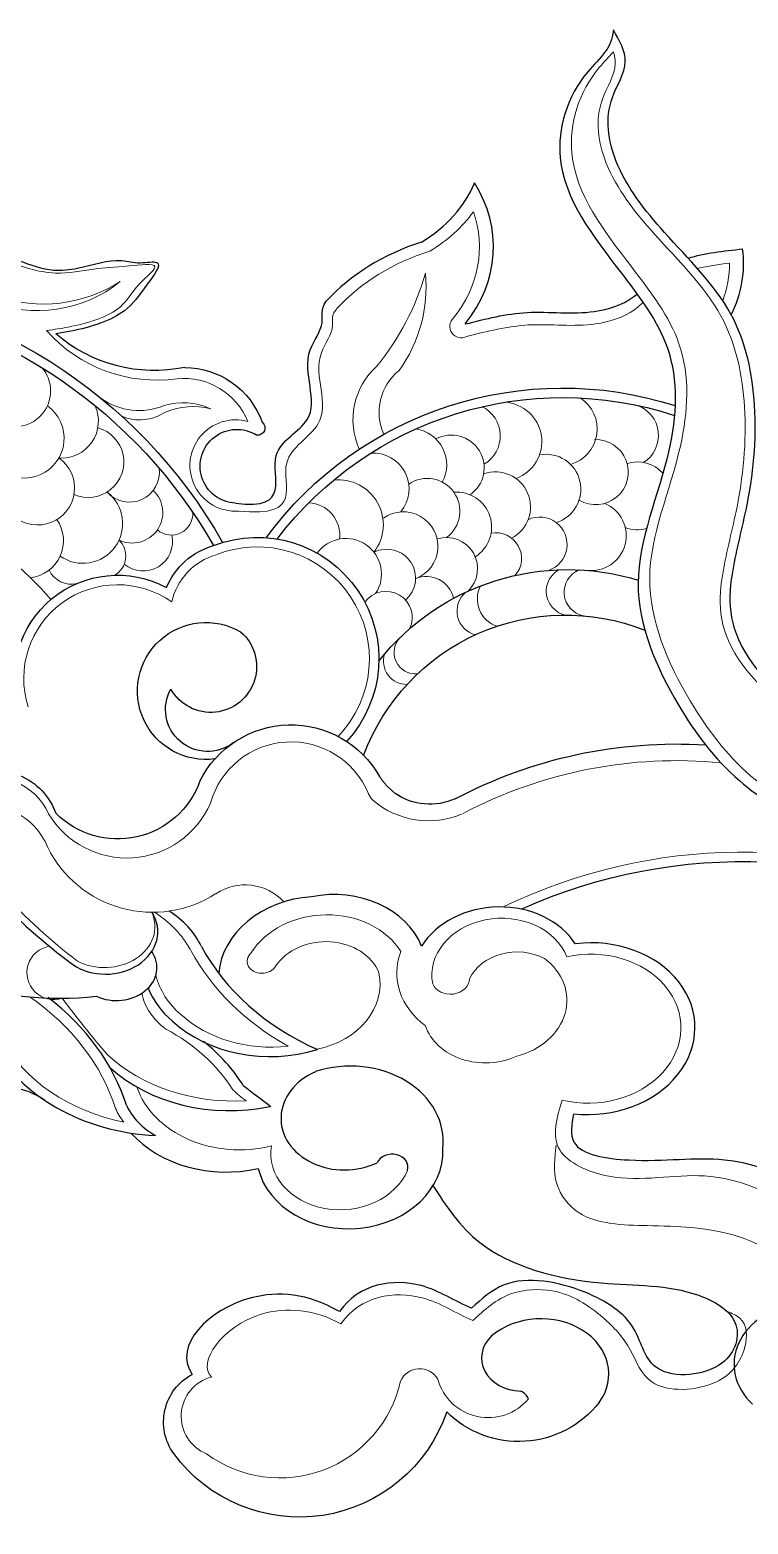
# Model space of a CAD drawing. Header units: inches. Extents: x 21 to 222, y 5 to 84.
# Drawn here: x 101.3 to 125.4, y 5 to 55 of the extents above; entities that cross this region are included whole.
import ezdxf

# ---------------------------------------------------------------- set-up
doc = ezdxf.new("R2010")
doc.units = ezdxf.units.IN
doc.header["$MEASUREMENT"] = 0
doc.layers.add('Cay', color=96, linetype='Continuous', lineweight=15)
doc.layers.add('LAYER4', color=250, linetype='Continuous', lineweight=9)
doc.layers.add('NETTHAY', color=7, linetype='Continuous')

# ---------------------------------------------------------------- blocks, each defined once
blk = doc.blocks.new('ro')
at = {"layer": 'LAYER4', "ltscale": 3000}
for centre, radius, start, end in [((4264.643, -10316.7), 5.874, 174.42938, 215.91316), ((4268.935, -10313.269), 10.534, 195.76092, 219.43567), ((4274.567, -10311.534), 5.865, 237.34446, 289.33964), ((4274.823, -10312.199), 5.473, 231.31952, 291.68805), ((4257.313, -10318.32), 0.474, 242.53033, 47.2736), ((4269.891, -10314.463), 6.081, 262.07458, 318.41855), ((4258.801, -10322.182), 2.988, 335.95086, 48.03014), ((4258.48, -10321.879), 2.231, 336.02099, 50.96859), ((4268.769, -10323.325), 2.852, 84.30958, 157.92506), ((4275.752, -10320.992), 1.476, 139.69994, 296.8741), ((4250.494, -10322.832), 1.321, 109.58922, 237.64258), ((4253.226, -10322.562), 1.523, 122.81124, 253.90767), ((4255.611, -10323.079), 1.623, 93.21267, 250.21374), ((4257.058, -10322.849), 1.352, 116.67108, 239.80392), ((4268.8, -10324.18), 2.704, 72.98974, 114.78812), ((4268.39, -10324.653), 3.017, 67.71805, 103.88599), ((4270.627, -10319.131), 2.671, 247.19002, 305.70147), ((4273.823, -10322.243), 1.522, 154.71718, 274.13956), ((4275.358, -10322.95), 1.64, 125.26733, 306.45703), ((4266.634, -10324.071), 1.888, 266.54531, 105.6147), ((4270.596, -10320.28), 1.905, 236.13635, 292.8992), ((4251.764, -10324.345), 1.345, 88.02616, 300.55538), ((4257.724, -10324.168), 1.354, 61.71746, 235.28193), ((4259.414, -10324.043), 1.496, 98.35477, 208.55126), ((4272.723, -10323.923), 1.47, 105.72909, 293.5841), ((4253.818, -10325.051), 1.443, 79.93965, 252.98047), ((4260.956, -10325.043), 1.486, 86.21187, 219.58659), ((4250.031, -10325.327), 1.401, 71.92417, 138.07672), ((4271.019, -10324.351), 1.234, 172.33013, 318.49318), ((4274.81, -10325.004), 1.523, 125.19829, 309.74116), ((4255.906, -10325.784), 1.449, 70.80508, 242.54951), ((4258.724, -10325.955), 1.35, 55.74154, 233.70054), ((4262.39, -10326.519), 1.855, 83.82962, 217.69431), ((4257.507, -10326.615), 1.445, 85.43145, 237.95909), ((4270.905, -10326.015), 1.261, 133.41598, 295.50752), ((4272.94, -10326.471), 1.641, 127.42485, 305.14082), ((4251.95, -10326.971), 1.445, 112.65277, 277.10406), ((4259.706, -10327.413), 1.427, 54.95857, 249.25883), ((4263.674, -10326.95), 1.342, 92.56885, 186.79243), ((4269.284, -10326.072), 0.877, 175.65732, 311.44606), ((4250.031, -10325.327), 1.401, 254.82227, 291.51258), ((4254.076, -10327.334), 1.131, 64.91151, 251.49498), ((4275.289, -10327.173), 1.544, 145.6618, 263.31263), ((4255.886, -10327.908), 1.059, 79.23709, 221.90573), ((4257.932, -10328.332), 1.289, 72.78318, 226.80342), ((4262.082, -10328.555), 1.469, 36.01177, 213.4092), ((4270.455, -10327.216), 1.213, 167.23885, 310.04805), ((4272.094, -10327.81), 0.922, 134.55301, 239.7194), ((4260.396, -10328.727), 1.196, 63.89184, 229.29647), ((4265.74, -10332.061), 4.627, 68.81834, 223.84703), ((4266.693, -10330.298), 2.649, 12.89383, 73.57225), ((4252.071, -10329.305), 0.997, 281.31869, 67.37148), ((4252.791, -10329.266), 1.015, 258.50268, 60.79168), ((4273.43, -10327.993), 0.985, 256.09647, 336.52471), ((4255.474, -10329.591), 1.179, 288.03663, 27.34596), ((4258.752, -10329.796), 1.139, 66.80193, 168.23506), ((4271.511, -10332.875), 3.877, 342.5055, 125.21232), ((4256.483, -10330.087), 1.011, 284.29402, 50.43968), ((4260.422, -10330.351), 1.079, 35.64358, 205.55651), ((4259.198, -10331.796), 0.891, 265.24401, 45.16238), ((4259.571, -10332.157), 0.959, 268.79444, 18.05117), ((4264.344, -10338.945), 3.455, 15.46363, 157.69857), ((4248.421, -10355.182), 18.916, 62.20255, 95.53692), ((4257.961, -10335.07), 3.3, 309.33321, 325.85298), ((4276.711, -10339.522), 2.579, 68.80425, 155.67101), ((4260.282, -10337.25), 0.947, 316.74987, 336.07399), ((4258.669, -10335.213), 3.538, 246.86354, 310.61479), ((4271.13, -10336.523), 3.767, 203.46912, 329.06863), ((4258.845, -10325.694), 23.677, 307.21962, 327.37863), ((4276.906, -10340.834), 2.696, 72.54984, 158.56033), ((4245.644, -10362.952), 22.912, 64.26476, 114.44226), ((4270.067, -10337.7), 4.833, 237.18855, 333.60688), ((4266.245, -10343.574), 2.174, 56.40411, 137.43252), ((4274.149, -10345.028), 1.106, 251.43359, 80.96668), ((4256.201, -10361.249), 2.165, 219.64612, 344.59662), ((4259.034, -10362.252), 0.861, 23.36771, 150.17415), ((4264.81, -10360.795), 5.108, 192.60594, 306.26786), ((4267.204, -10363.358), 1.678, 291.96326, 75.42034)]:
    blk.add_arc(centre, radius, start, end, dxfattribs=at)
at = {"layer": 'LAYER4', "ltscale": 3000, "extrusion": (0, 0, -1)}
for centre, major_axis, ratio, start_param, end_param in [((4263.098, -10315.116), (-6.531, 0.22), 0.813953, -0.60795, 0.250171), ((4262.531, -10310.874), (-6.655, 0.225), 0.813953, -0.96964, -0.565503), ((4255.62, -10321.714), (-8.563, 0.289), 0.813953, 1.900736, 2.460915), ((4252.574, -10315.8), (-6.337, 0.214), 0.813953, -0.328728, -0.023483), ((4255.68, -10345.099), (-2.849, 0.096), 0.813953, 0.278617, 3.269498), ((4262.905, -10345.457), (-3.463, 0.117), 0.813953, 0.438769, 2.641272), ((4272.022, -10345.236), (3.749, 1.444), 0.832847, 3.91475, 4.478736), ((4272.024, -10343.144), (-2.056, 0.069), 0.813953, 4.095617, 6.614577), ((4252.025, -10347.341), (-3.78, 0.128), 0.813953, 4.382046, 8.0769), ((4262.935, -10345.645), (-2.333, 0.079), 0.813953, 0.28612, 2.615799), ((4255.885, -10346.206), (-2.931, 0.099), 0.813953, -1.300173, 0.791446), ((4255.031, -10345.866), (-2.08, 0.07), 0.813953, 0.958934, 2.749194), ((4256.327, -10345.004), (-3.649, 0.123), 0.813953, 2.810181, 3.939755), ((4257.78, -10340.183), (-11.68, 0.394), 0.813953, 3.524973, 4.075546), ((4265.543, -10344.549), (-0.617, 0.021), 0.813953, 2.352526, 5.809661), ((4264.036, -10345.529), (-3.367, 0.114), 0.813953, -1.371106, 0.140462), ((4265.874, -10344.419), (-4.139, 0.14), 0.813953, 3.314134, 3.866462), ((4257.755, -10345.281), (-0.781, 0.026), 0.813953, 3.436109, 6.237791), ((4267.381, -10345.42), (-3.173, 0.107), 0.813953, 3.278488, 3.9477), ((4282.512, -10353.049), (-11.267, 0.38), 0.813953, 0.224003, 0.828725), ((4232.106, -10325.418), (-48.485, 1.637), 0.813953, 3.650533, 3.72164), ((4265.119, -10343.999), (-5.037, 0.17), 0.813953, 3.837431, 4.814659), ((4256.283, -10346.629), (-2.61, 0.088), 0.813953, 3.37991, 5.187684), ((4274.081, -10352.976), (-8.218, 0.277), 0.813953, 0.441598, 0.954413), ((4269.335, -10345.183), (-7.607, 0.257), 0.813953, 3.527027, 4.42983), ((4266.597, -10344.578), (-7.067, 0.239), 0.813953, 3.830019, 4.740736), ((4266.423, -10348.711), (-4.462, 0.151), 0.813953, 3.389005, 4.971571), ((4261.804, -10346.364), (-6.506, 0.22), 0.813953, 3.822141, 3.942915), ((4268.014, -10349.52), (-3.818, 0.129), 0.813953, 3.468908, 3.671241), ((4262.282, -10352.46), (-2.902, 0.098), 0.813953, 2.982638, 5.925309)]:
    blk.add_ellipse(centre, major_axis=major_axis, ratio=ratio, start_param=start_param, end_param=end_param, dxfattribs=at)
at = {"layer": 'LAYER4', "ltscale": 3000}
for points, knots in [([(4251.036, -10306.975), (4251.22, -10307.194), (4252.387, -10308.356), (4253.417, -10311.805), (4250.606, -10315.433), (4247.793, -10319.128), (4248.056, -10323.782), (4250.315, -10328.623), (4248.29, -10333.438), (4245.693, -10336.948), (4242.63, -10338.773), (4240.457, -10339.66), (4239.477, -10340.058), (4239.266, -10340.144)], [44.776634, 44.776634, 44.776634, 44.776634, 79.627128, 239.310304, 464.367297, 620.303937, 805.56967, 1048.765163, 1278.703295, 1442.287606, 1586.184463, 1678.700436, 1704.03532, 1704.03532, 1704.03532, 1704.03532]), ([(4242.138, -10335.189), (4243.256, -10334.83), (4246.664, -10331.921), (4246.741, -10329.03), (4245.759, -10325.42), (4245.4, -10321.83), (4246.239, -10317.663), (4249.245, -10314.74), (4251.491, -10311.91), (4251.885, -10309.266), (4250.856, -10307.781), (4250.982, -10307.135), (4251.036, -10306.975)], [1083.146665, 1083.146665, 1083.146665, 1083.146665, 1224.289376, 1389.000411, 1506.623761, 1696.081738, 1864.67652, 2043.147611, 2190.921001, 2306.755329, 2373.822202, 2395.917617, 2395.917617, 2395.917617, 2395.917617]), ([(4274.44, -10318.499), (4274.111, -10318.449), (4273.051, -10318.283), (4271.296, -10317.764), (4270.804, -10316.646), (4269.555, -10315.649), (4271.372, -10315.878), (4272.468, -10315.913), (4274.32, -10316.294), (4276.017, -10315.614), (4277.724, -10315.211), (4278.749, -10315.315), (4279.869, -10316.042)], [7.095279, 7.095279, 7.095279, 7.095279, 16.907404, 45.109838, 64.47034, 74.429192, 87.206536, 104.384852, 123.182791, 149.268206, 169.959662, 185.506634, 185.506634, 185.506634, 185.506634]), ([(4257.094, -10318.741), (4256.246, -10318.526), (4254.502, -10318.085), (4252.1, -10318.439), (4250.442, -10317.895), (4249.923, -10317.441), (4249.812, -10317.334)], [0, 0, 0, 0, 27.222852, 55.991047, 74.11813, 79.384054, 79.384054, 79.384054, 79.384054]), ([(4266.52, -10325.956), (4263.764, -10326.234), (4265.478, -10323.898), (4262.285, -10322.226), (4263.725, -10319.941), (4262.463, -10318.433), (4262.717, -10317.858), (4262.422, -10317.552)], [25.772574, 25.772574, 25.772574, 25.772574, 60.66705, 85.562608, 124.924272, 140.669014, 150.181072, 150.181072, 150.181072, 150.181072]), ([(4253.153, -10350.292), (4253.373, -10351.036), (4253.806, -10352.499), (4250.681, -10353.896), (4246.448, -10352.816), (4242.267, -10355.343), (4240.747, -10358.008), (4240.623, -10358.962)], [0, 0, 0, 0, 26.21933, 51.620043, 92.723941, 158.003688, 195.023668, 195.023668, 195.023668, 195.023668]), ([(4253.392, -10352.155), (4253.462, -10352.693), (4253.595, -10353.712), (4252.352, -10355.41), (4249.315, -10355.49), (4246.042, -10355.563), (4243.433, -10357.087), (4243.006, -10358.389), (4242.952, -10358.767)], [0, 0, 0, 0, 19.336021, 36.577486, 65.119346, 100.855998, 135.757334, 149.378733, 149.378733, 149.378733, 149.378733]), ([(4256.837, -10359.405), (4256.353, -10358.957), (4255.482, -10358.152), (4253.196, -10358.024), (4251.489, -10359.139), (4250.264, -10360.5), (4249.649, -10362.411), (4246.624, -10362.281), (4245.494, -10360.745), (4245.498, -10359.382), (4246.134, -10359.105), (4246.319, -10359.025)], [0, 0, 0, 0, 20.701054, 37.244522, 61.86657, 81.656685, 100.080986, 126.373042, 147.149003, 161.776438, 167.782601, 167.782601, 167.782601, 167.782601]), ([(4256.837, -10359.405), (4257.509, -10359.113), (4259.14, -10358.01), (4261.482, -10358.38), (4262.289, -10359.541)], [0, 0, 0, 0, 22.767648, 57.111517, 57.111517, 57.111517, 57.111517]), ([(4262.289, -10359.541), (4263.329, -10358.938), (4266.499, -10358.661), (4268.256, -10361.158), (4267.626, -10361.733)], [62.541141, 62.541141, 62.541141, 62.541141, 95.588935, 147.551133, 147.551133, 147.551133, 147.551133])]:
    blk.add_open_spline(points, degree=3, knots=knots, dxfattribs=at)
blk.add_open_spline([(4247.565, -10315.931), (4247.145, -10315.83), (4246.694, -10315.763), (4246.235, -10315.707)], degree=3, dxfattribs=at)
at = {"layer": 'NETTHAY', "ltscale": 200}
for centre, radius, start, end in [((4285.635, -10337.712), 21.218, 94.29697, 150.46064), ((4285.533, -10337.618), 20.69, 98.36691, 150.34298), ((4269.99, -10313.933), 6.214, 258.39241, 310.93283), ((4268.766, -10323.453), 3.433, 90.44565, 160.15122), ((4253.13, -10336.086), 15.215, 36.41041, 107.76275), ((4253.13, -10336.086), 14.821, 37.27934, 108.14394), ((4265.719, -10322.521), 0.296, 127.91624, 279.15132), ((4266.58, -10324.101), 1.523, 272.27271, 122.29755), ((4285.473, -10339.312), 14.829, 100.5055, 139.12226), ((4265.74, -10332.061), 5.02, 68.81834, 222.77362), ((4266.693, -10330.298), 3.042, 22.97727, 73.57225), ((4252.919, -10338.321), 9.947, 38.33946, 107.001), ((4271.511, -10332.875), 4.271, 342.5055, 118.18316), ((4253.013, -10339.143), 8.892, 20.35692, 111.64663), ((4267.663, -10332.381), 1.892, 130.57148, 330.72747), ((4267.86, -10333.389), 2.831, 262.45797, 120.28937), ((4267.793, -10334.15), 1.738, 232.71701, 29.02408), ((4264.351, -10338.988), 4.201, 26.40846, 150.55078), ((4248.421, -10355.182), 19.604, 62.20255, 93.48212), ((4271.505, -10335.896), 3.606, 199.85061, 315.07485), ((4276.599, -10339.373), 2.707, 65.77964, 159.87829), ((4258.616, -10335.52), 2.547, 245.5848, 304.33847), ((4245.644, -10362.952), 22.519, 65.87824, 118.83433), ((4267.38, -10363.594), 2.232, 324.27811, 61.76689), ((4254.942, -10360.168), 4.232, 218.20754, 314.66988), ((4264.005, -10361.088), 6.436, 198.94854, 323.71179)]:
    blk.add_arc(centre, radius, start, end, dxfattribs=at)
at = {"layer": 'NETTHAY', "ltscale": 200, "extrusion": (0, 0, -1)}
for centre, major_axis, start_param, end_param in [((4263.098, -10315.116), (-7.108, 0.24), -0.60795, 0.447174), ((4262.531, -10310.874), (-6.078, 0.205), -0.96964, -0.354401), ((4255.767, -10321.611), (-8.947, 0.302), 1.907668, 2.46481), ((4252.574, -10315.8), (-6.914, 0.233), -0.413399, 0.079176), ((4253.025, -10326.693), (-29.813, 1.006), 3.6051, 3.934619), ((4262.645, -10344.969), (-3.889, 0.131), 0.294274, 1.765033), ((4263.208, -10345.246), (-4.136, 0.14), 1.613989, 3.042858), ((4255.773, -10345.226), (-3.579, 0.121), 0.457757, 2.637829), ((4272.022, -10345.236), (-4.256, 0.144), 0.340933, 0.875125), ((4271.978, -10343.354), (-2.129, 0.072), 3.978147, 6.734119), ((4273.764, -10336.522), (-11.736, 0.396), 3.807318, 4.802961), ((4252.025, -10347.341), (-4.357, 0.147), 4.533102, 7.960117), ((4257.78, -10340.183), (-11.199, 0.378), 3.524973, 4.173744), ((4271.536, -10344.835), (-1.651, 0.056), 4.147671, 6.774094), ((4265.874, -10344.419), (-4.619, 0.156), 3.438383, 3.866462), ((4282.491, -10353.034), (-11.72, 0.396), 0.227195, 0.778447), ((4265.139, -10344.032), (-5.476, 0.185), 3.836788, 5.034935), ((4274.081, -10352.976), (-8.699, 0.294), 0.441598, 0.762553), ((4269.335, -10345.183), (-8.088, 0.273), 3.527027, 4.609617), ((4261.941, -10352.047), (-3.876, 0.131), -0.123402, 1.911505), ((4266.795, -10345.244), (-6.733, 0.227), 3.841793, 4.91966), ((4262.108, -10351.019), (-2.653, 0.09), 2.024653, 5.202056), ((4276.523, -10352.201), (-3.054, 0.103), 0.820959, 2.899023), ((4223.372, -10313.408), (-61.427, 2.073), 3.911065, 3.936688), ((4268.014, -10349.52), (-3.337, 0.113), 3.468908, 4.068414), ((4266.969, -10349.252), (-4.927, 0.166), 3.7425, 4.945063), ((4261.925, -10352.476), (-3.845, 0.13), 3.30598, 6.29608), ((4260.178, -10353.069), (-0.662, 0.022), -0.278902, 2.746731), ((4242.986, -10361.175), (-3.066, 0.103), 1.67151, 3.836601), ((4254.055, -10361.637), (-2.833, 0.096), -0.562287, 2.331119), ((4254.772, -10360.928), (-1.708, 0.058), 2.400855, 4.632605), ((4255.31, -10362.902), (-0.84, 0.028), 0.367593, 0.980395)]:
    blk.add_ellipse(centre, major_axis=major_axis, ratio=0.813953, start_param=start_param, end_param=end_param, dxfattribs=at)
at = {"layer": 'NETTHAY', "ltscale": 200}
for points, knots in [([(4251.036, -10306.071), (4251.072, -10306.487), (4251.358, -10307.055), (4252.84, -10308.455), (4253.896, -10311.991), (4251.085, -10315.618), (4248.271, -10319.313), (4248.535, -10323.967), (4250.794, -10328.809), (4248.769, -10333.624), (4246.172, -10337.134), (4243.109, -10338.958), (4240.253, -10340.124), (4238.584, -10340.799), (4237.687, -10341.162)], [0, 0, 0, 0, 11.356952, 26.43117, 79.435885, 154.140573, 205.901675, 267.398181, 348.123703, 424.44862, 478.748265, 526.512921, 557.222373, 592.96325, 592.96325, 592.96325, 592.96325]), ([(4242.489, -10334.837), (4242.843, -10334.76), (4246.25, -10331.851), (4246.327, -10328.96), (4245.345, -10325.35), (4244.987, -10321.76), (4245.825, -10317.593), (4248.832, -10314.67), (4251.078, -10311.84), (4251.471, -10309.196), (4250.25, -10307.434), (4250.783, -10306.509), (4251.036, -10306.071)], [1083.146665, 1083.146665, 1083.146665, 1083.146665, 1224.289376, 1389.000411, 1506.623761, 1696.081738, 1864.67652, 2043.147611, 2190.921001, 2306.755329, 2373.822202, 2434.188069, 2434.188069, 2434.188069, 2434.188069]), ([(4279.24, -10315.047), (4278.734, -10315.036), (4277.493, -10314.982), (4275.854, -10315.486), (4274.339, -10316.082), (4272.874, -10315.908), (4271.654, -10315.457), (4270.657, -10315.758), (4269.484, -10315.522), (4270.499, -10316.844), (4271.187, -10317.892), (4272.829, -10318.432), (4273.853, -10318.598), (4274.062, -10318.628)], [1.88963, 1.88963, 1.88963, 1.88963, 17.87663, 48.073768, 66.78478, 79.174421, 102.52074, 112.098657, 120.65218, 135.193645, 155.512778, 185.878224, 193.531362, 193.531362, 193.531362, 193.531362]), ([(4257.152, -10318.224), (4256.304, -10318.01), (4254.56, -10317.568), (4252.158, -10317.923), (4250.591, -10317.408), (4250.112, -10317.032), (4250.057, -10316.987)], [0, 0, 0, 0, 25.812994, 53.091298, 70.279588, 72.553968, 72.553968, 72.553968, 72.553968]), ([(4266.641, -10325.622), (4264.276, -10325.944), (4265.87, -10323.522), (4262.744, -10322.105), (4264.183, -10319.82), (4262.884, -10318.268), (4263.147, -10317.633), (4262.896, -10317.285)], [79.782821, 79.782821, 79.782821, 79.782821, 178.127187, 249.243834, 361.684359, 406.660788, 439.212474, 439.212474, 439.212474, 439.212474]), ([(4252.684, -10350.856), (4252.761, -10351.294), (4252.966, -10352.465), (4249.649, -10352.977), (4245.753, -10352.277), (4241.062, -10354.8), (4239.933, -10357.651), (4239.87, -10358.799)], [0, 0, 0, 0, 15.123879, 40.501369, 81.605267, 146.885015, 190.750185, 190.750185, 190.750185, 190.750185]), ([(4258.514, -10353.787), (4257.949, -10354.655), (4256.515, -10356.856), (4251.954, -10358.062), (4248.114, -10357.862), (4245.585, -10359.336), (4246.233, -10361.616), (4249.611, -10361.883), (4249.993, -10359.444), (4252.205, -10358.017), (4255.272, -10357.409), (4256.477, -10358.514), (4256.894, -10358.896)], [0, 0, 0, 0, 35.033583, 88.835018, 128.947857, 149.115699, 170.129605, 196.242956, 218.274004, 245.732855, 278.947624, 296.513848, 296.513848, 296.513848, 296.513848]), ([(4256.894, -10358.896), (4257.566, -10358.605), (4259.197, -10357.502), (4261.539, -10357.872), (4262.345, -10359.032)], [0, 0, 0, 0, 22.767648, 57.111517, 57.111517, 57.111517, 57.111517]), ([(4262.345, -10359.032), (4263.646, -10358.275), (4266.816, -10357.997), (4269.233, -10360.412), (4268.436, -10361.627)], [62.541141, 62.541141, 62.541141, 62.541141, 95.588935, 147.551133, 147.551133, 147.551133, 147.551133])]:
    blk.add_open_spline(points, degree=3, knots=knots, dxfattribs=at)
blk.add_open_spline([(4247.949, -10315.503), (4247.267, -10315.296), (4246.482, -10315.209), (4245.697, -10315.122)], degree=3, dxfattribs=at)

msp = doc.modelspace()

# ---------------------------------------------------------------- block references
at = {"layer": 'Cay', "xscale": -0.81, "yscale": 0.81, "zscale": 0.81}
msp.add_blockref('ro', (3564.194, 8402.898), dxfattribs=at)

doc.saveas('drawing.dxf')
